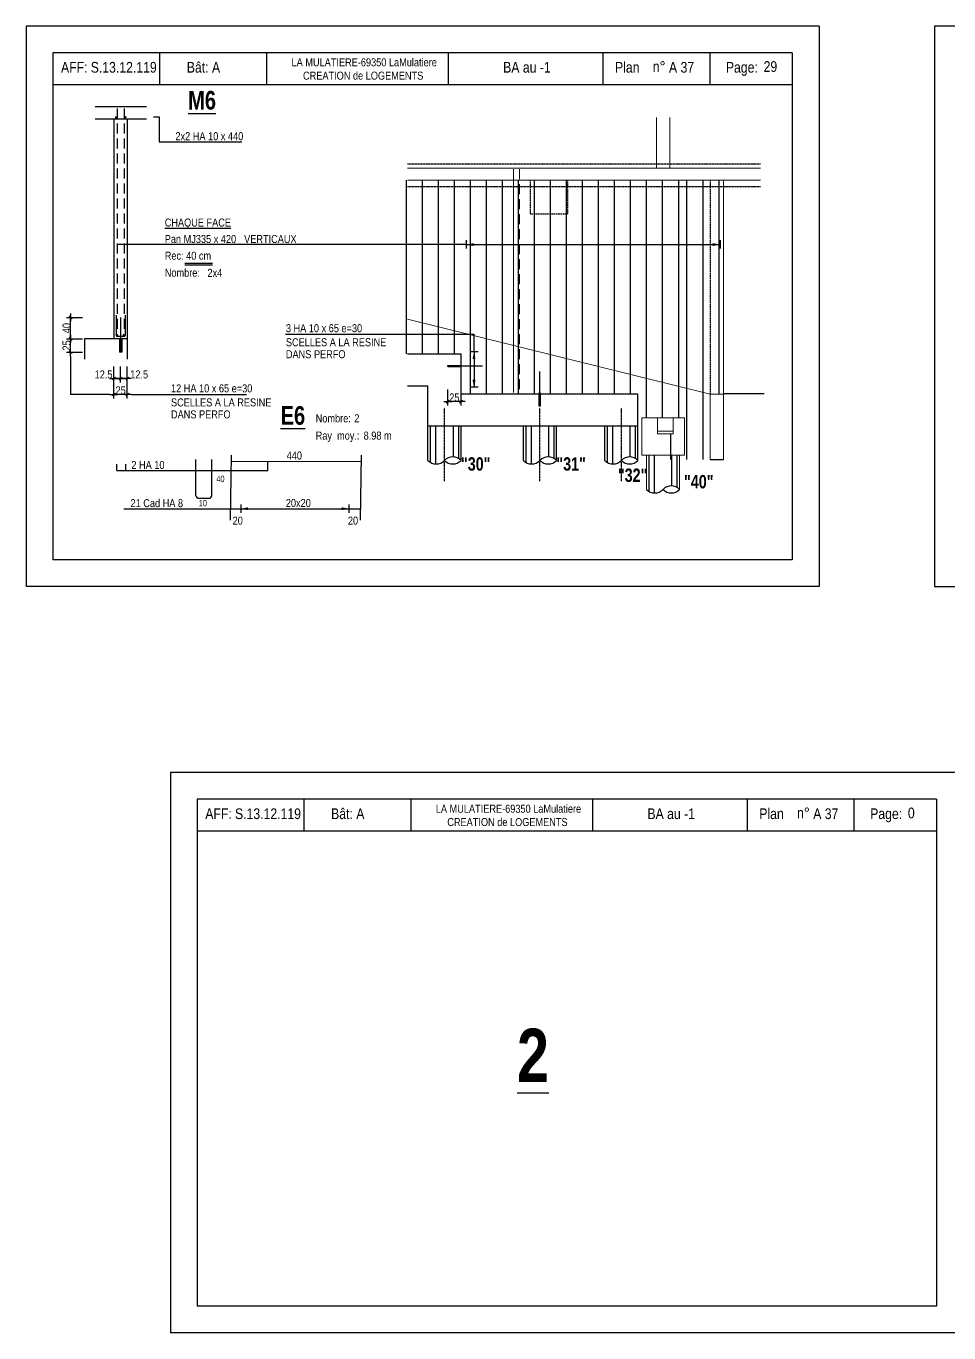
# Model space of a CAD drawing. Header units: metres. Extents: x -9927 to 45032, y -190416 to 12166.
# Drawn here: x 4094 to 5822, y -173726 to -171278 of the extents above; entities that cross this region are included whole.
import ezdxf
from ezdxf.enums import TextEntityAlignment as Align

# ---------------------------------------------------------------- set-up
doc = ezdxf.new("R2010")
doc.units = ezdxf.units.M
doc.header["$PDMODE"] = 65
for name, pattern in [('CACHE2', [0.1875, 0.125, -0.0625]), ('INTERROMPU2', [9.525, 6.35, -3.175]), ('TIRETPTX2', [50.8, 25.4, -12.7, 0, -12.7])]:
    doc.linetypes.add(name, pattern=pattern)
for name, color, linetype in [('01_cote_gen', 4, 'Continuous'), ('01_fenetres', 171, 'Continuous'), ('01_linteaux', 3, 'Continuous'), ('01_murs_coup', 5, 'Continuous'), ('01_murs_sup', 6, 'INTERROMPU2'), ('01_poch_BN', 9, 'Continuous'), ('01_poch_murs', 251, 'Continuous'), ('01_sem', 42, 'Continuous'), ('01_texte', 230, 'Continuous'), ('AA_COTES', 2, 'Continuous')]:
    doc.layers.add(name, color=color, linetype=linetype)
doc.layers.add('01_PIEUX', color=5, linetype='Continuous', lineweight=60)
doc.styles.add('impact', font='impact.ttf')
doc.styles.add('STYLE2', font='ARIALN.TTF')
doc.dimstyles.new('JB50', dxfattribs={"dimscale": 0.1, "dimtxt": 150, "dimasz": 15, "dimexe": 0.1, "dimexo": 0.1, "dimgap": 0.09, "dimtad": 1, "dimdec": 1, "dimdsep": 46, "dimtxsty": 'STYLE2', "dimblk1": 'BOND_G', "dimblk2": 'BOND_D', "dimsah": 1, "dimcen": 1.5, "dimdle": 0.01, "dimse1": 1, "dimse2": 1, "dimclrd": 4, "dimclre": 2, "dimclrt": 6, "dimazin": 2, "dimtfac": 2.333333, "dimtdec": 1, "dimtix": 1, "dimtmove": 2, "dimatfit": 3, "dimldrblk": 'BOND_G', "dimfxl": 1, "dimtolj": 1, "dimtzin": 0, "dimarcsym": 0})

# ---------------------------------------------------------------- blocks, each defined once
blk = doc.blocks.new('BOND_G')
at = {"layer": 'AA_COTES', "color": 0}
for p, q in [((5, 0), (-5, 0)), ((1.8, 1.8), (-1.8, -1.8)), ((0, -5), (0, 15))]:
    blk.add_line(p, q, dxfattribs=at)
blk = doc.blocks.new('BOND_D')
at = {"layer": 'AA_COTES', "color": 0}
for p, q in [((5, 0), (-5, 0)), ((-1.8, -1.8), (1.8, 1.8)), ((0, 5), (0, -15))]:
    blk.add_line(p, q, dxfattribs=at)
blk = doc.blocks.new('*D1775')
at = {"layer": '01_cote_gen', "color": 4, "lineweight": -2, "ltscale": 0.5, "transparency": 16777216}
blk.add_line((4177.3, -171861.9), (4177.3, -171824.9), dxfattribs=at)
at = {"layer": 'DEFPOINTS', "color": 0, "lineweight": 0, "ltscale": 0.5, "transparency": 16777216}
for p in [(4177.3, -171823.4), (4271, -171823.4), (4184.8, -171863.4)]:
    blk.add_point(p, dxfattribs=at)
at = {"layer": '01_cote_gen', "color": 4, "lineweight": -2, "ltscale": 0.5, "transparency": 16777216, "xscale": 1.5, "yscale": 1.5, "zscale": 1.5}
for name, p, rotation in [('BOND_D', (4177.3, -171823.4), 90), ('BOND_G', (4177.3, -171863.4), 270)]:
    blk.add_blockref(name, p, dxfattribs=dict(at, rotation=rotation))
at = {"layer": '01_cote_gen', "color": 6, "lineweight": 0, "ltscale": 0.5, "transparency": 16777216, "insert": (4169.7, -171843.4), "char_height": 15, "attachment_point": 5, "rotation": 90, "style": 'STYLE2'}
blk.add_mtext('\\A1;40', dxfattribs=at)
blk = doc.blocks.new('*D1776')
at = {"layer": '01_cote_gen', "color": 4, "lineweight": -2, "ltscale": 0.5, "transparency": 16777216}
blk.add_line((4282, -171937.9), (4272.5, -171937.9), dxfattribs=at)
at = {"layer": 'DEFPOINTS', "color": 0, "lineweight": 0, "ltscale": 0.5, "transparency": 16777216}
for p in [(4271, -171888.4), (4283.5, -171882.4), (4271, -171937.9)]:
    blk.add_point(p, dxfattribs=at)
at = {"layer": '01_cote_gen', "color": 4, "lineweight": -2, "ltscale": 0.5, "transparency": 16777216, "xscale": 1.5, "yscale": 1.5, "zscale": 1.5, "rotation": 180}
blk.add_blockref('BOND_D', (4271, -171937.9), dxfattribs=at)
at = {"layer": '01_cote_gen', "color": 4, "lineweight": -2, "ltscale": 0.5, "transparency": 16777216, "xscale": 1.5, "yscale": 1.5, "zscale": 1.5}
blk.add_blockref('BOND_G', (4283.5, -171937.9), dxfattribs=at)
at = {"layer": '01_cote_gen', "color": 6, "lineweight": 0, "ltscale": 0.5, "transparency": 16777216, "insert": (4305.7, -171930.3), "char_height": 15, "attachment_point": 5, "style": 'STYLE2'}
blk.add_mtext('\\A1;12.5', dxfattribs=at)
blk = doc.blocks.new('*D1777')
at = {"layer": '01_cote_gen', "color": 4, "lineweight": -2, "ltscale": 0.5, "transparency": 16777216}
blk.add_line((4269.5, -171937.9), (4260, -171937.9), dxfattribs=at)
at = {"layer": 'DEFPOINTS', "color": 0, "lineweight": 0, "ltscale": 0.5, "transparency": 16777216}
for p in [(4258.5, -171863.4), (4271, -171888.4), (4258.5, -171937.9)]:
    blk.add_point(p, dxfattribs=at)
at = {"layer": '01_cote_gen', "color": 4, "lineweight": -2, "ltscale": 0.5, "transparency": 16777216, "xscale": 1.5, "yscale": 1.5, "zscale": 1.5, "rotation": 180}
blk.add_blockref('BOND_D', (4258.5, -171937.9), dxfattribs=at)
at = {"layer": '01_cote_gen', "color": 4, "lineweight": -2, "ltscale": 0.5, "transparency": 16777216, "xscale": 1.5, "yscale": 1.5, "zscale": 1.5}
blk.add_blockref('BOND_G', (4271, -171937.9), dxfattribs=at)
at = {"layer": '01_cote_gen', "color": 6, "lineweight": 0, "ltscale": 0.5, "transparency": 16777216, "insert": (4239, -171930.3), "char_height": 15, "attachment_point": 5, "style": 'STYLE2'}
blk.add_mtext('\\A1;12.5', dxfattribs=at)
blk = doc.blocks.new('*D1778')
at = {"layer": '01_cote_gen', "color": 4, "lineweight": -2, "ltscale": 0.5, "transparency": 16777216}
blk.add_line((4282, -171967.8), (4260, -171967.8), dxfattribs=at)
at = {"layer": 'DEFPOINTS', "color": 0, "lineweight": 0, "ltscale": 0.5, "transparency": 16777216}
for p in [(4258.5, -171945.4), (4283.5, -171945.4), (4258.5, -171967.8)]:
    blk.add_point(p, dxfattribs=at)
at = {"layer": '01_cote_gen', "color": 4, "lineweight": -2, "ltscale": 0.5, "transparency": 16777216, "xscale": 1.5, "yscale": 1.5, "zscale": 1.5, "rotation": 180}
blk.add_blockref('BOND_D', (4258.5, -171967.8), dxfattribs=at)
at = {"layer": '01_cote_gen', "color": 4, "lineweight": -2, "ltscale": 0.5, "transparency": 16777216, "xscale": 1.5, "yscale": 1.5, "zscale": 1.5}
blk.add_blockref('BOND_G', (4283.5, -171967.8), dxfattribs=at)
at = {"layer": '01_cote_gen', "color": 6, "lineweight": 0, "ltscale": 0.5, "transparency": 16777216, "insert": (4271, -171960.2), "char_height": 15, "attachment_point": 5, "style": 'STYLE2'}
blk.add_mtext('\\A1;25', dxfattribs=at)
blk = doc.blocks.new('*D1779')
at = {"layer": '01_cote_gen', "color": 4, "lineweight": -2, "ltscale": 0.5, "transparency": 16777216}
blk.add_line((4177.3, -171886.9), (4177.3, -171864.9), dxfattribs=at)
at = {"layer": 'DEFPOINTS', "color": 0, "lineweight": 0, "ltscale": 0.5, "transparency": 16777216}
for p in [(4177.3, -171863.4), (4229.5, -171863.4), (4269, -171888.4)]:
    blk.add_point(p, dxfattribs=at)
at = {"layer": '01_cote_gen', "color": 4, "lineweight": -2, "ltscale": 0.5, "transparency": 16777216, "xscale": 1.5, "yscale": 1.5, "zscale": 1.5}
for name, p, rotation in [('BOND_D', (4177.3, -171863.4), 90), ('BOND_G', (4177.3, -171888.4), 270)]:
    blk.add_blockref(name, p, dxfattribs=dict(at, rotation=rotation))
at = {"layer": '01_cote_gen', "color": 6, "lineweight": 0, "ltscale": 0.5, "transparency": 16777216, "insert": (4169.7, -171875.9), "char_height": 15, "attachment_point": 5, "rotation": 90, "style": 'STYLE2'}
blk.add_mtext('\\A1;25', dxfattribs=at)
blk = doc.blocks.new('*D1780')
at = {"layer": '01_cote_gen', "color": 4, "lineweight": -2, "ltscale": 0.5, "transparency": 16777216}
blk.add_line((4907.1, -171981.2), (4885.1, -171981.2), dxfattribs=at)
at = {"layer": 'DEFPOINTS', "color": 0, "lineweight": 0, "ltscale": 0.5, "transparency": 16777216}
for p in [(4883.6, -171887.4), (4908.6, -171899.1), (4883.6, -171981.2)]:
    blk.add_point(p, dxfattribs=at)
at = {"layer": '01_cote_gen', "color": 4, "lineweight": -2, "ltscale": 0.5, "transparency": 16777216, "xscale": 1.5, "yscale": 1.5, "zscale": 1.5, "rotation": 180}
blk.add_blockref('BOND_D', (4883.6, -171981.2), dxfattribs=at)
at = {"layer": '01_cote_gen', "color": 4, "lineweight": -2, "ltscale": 0.5, "transparency": 16777216, "xscale": 1.5, "yscale": 1.5, "zscale": 1.5}
blk.add_blockref('BOND_G', (4908.6, -171981.2), dxfattribs=at)
at = {"layer": '01_cote_gen', "color": 6, "lineweight": 0, "ltscale": 0.5, "transparency": 16777216, "insert": (4896.1, -171973.5), "char_height": 15, "attachment_point": 5, "style": 'STYLE2'}
blk.add_mtext('\\A1;25', dxfattribs=at)

msp = doc.modelspace()

# ---------------------------------------------------------------- linework, layer by layer
at = {"layer": '01_cote_gen', "color": 5, "linetype": 'Continuous', "lineweight": 0}
msp.add_line((5006.81, -171545.37), (5006.81, -171963.81), dxfattribs=at)
at = {"layer": '01_cote_gen', "color": 5, "linetype": 'CACHE2', "lineweight": 0, "ltscale": 150}
msp.add_line((5017.96, -171545.37), (5017.96, -171964.3), dxfattribs=at)
at = {"layer": '01_fenetres', "ltscale": 30}
for p, q in [((4144.02, -171327.53), (4144.02, -172277.53)), ((4144.02, -171327.53), (4144.02, -172277.53)), ((4144.02, -171327.53), (4144.02, -172277.53)), ((5529.02, -171327.53), (4144.02, -171327.53)), ((4344.02, -171327.53), (4344.02, -171387.53)), ((4544.41, -171327.53), (4544.41, -171387.53)), ((4884.58, -171327.53), (4884.58, -171387.53)), ((5174.88, -171387.53), (5174.88, -171327.53)), ((5374.88, -171387.53), (5374.88, -171327.53)), ((5529.02, -171327.53), (5529.02, -172277.53)), ((5529.02, -171387.53), (4144.02, -171387.53)), ((5529.02, -172277.53), (4144.02, -172277.53)), ((4414.24, -172726.29), (4414.24, -173676.29)), ((4414.24, -172726.29), (4414.24, -173676.29)), ((4414.24, -172726.29), (4414.24, -173676.29)), ((5799.24, -172726.29), (4414.24, -172726.29)), ((4614.24, -172726.29), (4614.24, -172786.29)), ((4814.64, -172726.29), (4814.64, -172786.29)), ((5154.81, -172726.29), (5154.81, -172786.29)), ((5445.11, -172786.29), (5445.11, -172726.29)), ((5645.11, -172786.29), (5645.11, -172726.29)), ((5799.24, -172726.29), (5799.24, -173676.29)), ((5799.24, -172786.29), (4414.24, -172786.29)), ((5799.24, -173676.29), (4414.24, -173676.29))]:
    msp.add_line(p, q, dxfattribs=at)
at = {"layer": '01_linteaux'}
for p, q in [((4223.36, -171428.38), (4319.31, -171428.38)), ((4223.36, -171451.38), (4319.31, -171451.38)), ((4258.47, -171451.38), (4258.47, -171863.4)), ((4283.47, -171451.38), (4283.47, -171863.4)), ((4262.47, -171819.4), (4262.47, -171856.4)), ((4270.97, -171823.4), (4270.97, -171888.4)), ((4279.47, -171819.4), (4279.47, -171856.4)), ((4203.47, -171863.4), (4203.47, -171901.33)), ((4283.47, -171863.4), (4203.47, -171863.4)), ((4276.47, -171859.4), (4265.47, -171859.4)), ((4268.97, -171863.4), (4268.97, -171888.4)), ((4272.97, -171863.4), (4272.97, -171888.4)), ((4283.47, -171863.4), (4283.47, -171901.33)), ((4272.97, -171888.4), (4268.97, -171888.4)), ((4808.11, -171891.43), (4908.56, -171891.43)), ((4908.56, -171966.43), (4908.56, -171891.43)), ((4883.56, -171915.29), (4883.56, -171913.29)), ((4883.56, -171913.29), (4908.56, -171913.29)), ((4883.56, -171914.29), (4948.56, -171914.29)), ((4883.56, -171915.29), (4908.56, -171915.29)), ((5056.08, -171989.81), (5056.08, -171924.81)), ((4808.11, -171951.43), (4846.56, -171951.43)), ((4846.56, -172026.43), (4846.56, -171951.43)), ((4908.56, -171966.43), (5239.86, -171966.43)), ((5055.08, -171989.81), (5055.08, -171964.81)), ((5057.08, -171989.81), (5057.08, -171964.81)), ((5239.86, -172026.43), (5239.86, -171966.43)), ((5057.08, -171989.81), (5055.08, -171989.81)), ((4846.56, -172026.43), (5239.86, -172026.43)), ((4846.56, -172091.43), (4846.56, -172026.43)), ((4908.56, -172091.43), (4908.56, -172026.43)), ((5025.26, -172091.43), (5025.26, -172026.43)), ((5087.26, -172091.43), (5087.26, -172026.43)), ((5177.86, -172091.43), (5177.86, -172026.43)), ((5239.86, -172091.43), (5239.86, -172026.43))]:
    msp.add_line(p, q, dxfattribs=at)
at = {"layer": '01_linteaux', "linetype": 'TIRETPTX2', "ltscale": 0.02}
for p, q in [((5469.41, -171536.43), (4808.11, -171536.43)), ((5469.41, -171578.43), (4808.11, -171578.43)), ((4877.56, -172129.96), (4877.56, -171992.68)), ((5056.26, -172129.96), (5056.26, -171992.68)), ((5208.86, -172129.96), (5208.86, -171992.68))]:
    msp.add_line(p, q, dxfattribs=at)
at = {"layer": '01_linteaux', "linetype": 'Continuous'}
for p, q in [((4412.06, -172157.22), (4412.06, -172089.63)), ((4441.67, -172157.22), (4441.67, -172089.63)), ((4417.06, -172162.22), (4436.67, -172162.22))]:
    msp.add_line(p, q, dxfattribs=at)
at = {"layer": '01_linteaux', "const_width": 2, "flags": 128}
for points in [[(4261.36, -171448.33, 1), (4263.36, -171448.33, 1)], [(4279.32, -171448.08, 1), (4281.32, -171448.08, 1)], [(4263.47, -171856.36, 1), (4265.47, -171856.36, 1)], [(4275.47, -171856.4, 1), (4277.47, -171856.4, 1)]]:
    msp.add_lwpolyline(points, format="xyb", close=True, dxfattribs=at)
at = {"layer": '01_linteaux'}
for centre, radius, start, end in [((4265.47, -171856.4), 3, 180, 270), ((4276.47, -171856.4), 3, 270, 0), ((4862.06, -172076.36), 21.62, 224.19387, 315.80613), ((4893.06, -172106.5), 21.62, 44.19387, 135.80613), ((4893.06, -172076.36), 21.62, 224.19387, 315.80613), ((5040.76, -172076.36), 21.62, 224.19387, 315.80613), ((5071.76, -172106.5), 21.62, 44.19387, 135.80613), ((5071.76, -172076.36), 21.62, 224.19387, 315.80613), ((5193.36, -172076.36), 21.62, 224.19387, 315.80613), ((5224.36, -172106.5), 21.62, 44.19387, 135.80613), ((5224.36, -172076.36), 21.62, 224.19387, 315.80613), ((5271.37, -172130.7), 21.62, 224.19387, 315.80613), ((5302.37, -172160.84), 21.62, 44.19387, 135.80613), ((5302.37, -172130.7), 21.62, 224.19387, 315.80613)]:
    msp.add_arc(centre, radius, start, end, dxfattribs=at)
at = {"layer": '01_linteaux', "linetype": 'Continuous'}
for centre, start, end in [((4417.06, -172157.22), 180, 270), ((4436.67, -172157.22), 270, 0)]:
    msp.add_arc(centre, 5, start, end, dxfattribs=at)
at = {"layer": '01_murs_coup', "linetype": 'Continuous', "lineweight": 5}
for p, q in [((5469.41, -171543.43), (4808.11, -171543.43)), ((5469.41, -171566.43), (4808.11, -171566.43)), ((5375.13, -171967.43), (4808.11, -171826.67)), ((5400.13, -171967.43), (5375.13, -171967.43)), ((5375.13, -171967.43), (5375.13, -172089.51)), ((5400.13, -171967.43), (5400.13, -172089.51)), ((5306.08, -172011.43), (5276.3, -172011.43)), ((5276.3, -172011.43), (5276.3, -172041.43)), ((5306.08, -172011.43), (5306.08, -172041.43)), ((5306.08, -172036.43), (5276.3, -172036.43)), ((5306.08, -172041.43), (5276.3, -172041.43))]:
    msp.add_line(p, q, dxfattribs=at)
at = {"layer": '01_murs_sup', "ltscale": 0.03}
for p, q in [((5038.19, -171566.43), (5038.19, -171629.43)), ((5108.19, -171566.43), (5108.19, -171629.43)), ((5375.13, -171566.43), (5375.13, -171967.43)), ((5038.19, -171629.43), (5108.19, -171629.43))]:
    msp.add_line(p, q, dxfattribs=at)
at = {"layer": '01_PIEUX', "color": 2, "linetype": 'Continuous', "lineweight": 5}
for p, q in [((5274.37, -171448.84), (5274.37, -171543.43)), ((5299.37, -171448.84), (5299.37, -171543.43)), ((5400.13, -171566.43), (5400.13, -171967.43)), ((5246.87, -172011.43), (5246.87, -172081.43)), ((5276.3, -172011.43), (5246.87, -172011.43)), ((5326.87, -172011.43), (5306.08, -172011.43)), ((5326.87, -172011.43), (5326.87, -172081.43)), ((5326.87, -172081.43), (5246.87, -172081.43)), ((5255.87, -172081.43), (5255.87, -172145.77)), ((5317.87, -172081.43), (5317.87, -172145.77))]:
    msp.add_line(p, q, dxfattribs=at)
at = {"layer": '01_poch_BN'}
msp.add_line((5375.13, -172089.51), (5400.13, -172089.51), dxfattribs=at)
at = {"layer": '01_poch_murs'}
for p, q in [((4806.16, -171891.43), (4806.16, -171566.43)), ((4836.16, -171891.43), (4836.16, -171566.43)), ((4866.16, -171891.43), (4866.16, -171566.43)), ((4896.16, -171891.43), (4896.16, -171566.43)), ((4926.16, -171966.43), (4926.16, -171566.43)), ((4956.16, -171966.43), (4956.16, -171566.43)), ((4986.16, -171966.43), (4986.16, -171566.43)), ((5016.16, -171966.43), (5016.16, -171566.43)), ((5046.16, -171966.43), (5046.16, -171566.43)), ((5076.16, -171966.43), (5076.16, -171566.43)), ((5106.16, -171966.43), (5106.16, -171566.43)), ((5136.16, -171966.43), (5136.16, -171566.43)), ((5166.16, -171966.43), (5166.16, -171566.43)), ((5196.16, -171966.43), (5196.16, -171566.43)), ((5226.16, -171966.43), (5226.16, -171566.43)), ((5256.16, -172011.43), (5256.16, -171566.43)), ((5286.16, -172011.43), (5286.16, -171566.43)), ((5316.16, -172011.43), (5316.16, -171566.43)), ((5331.74, -172089.51), (5331.74, -171566.43)), ((5361.74, -172089.51), (5361.74, -171566.43)), ((5391.74, -171967.43), (5391.74, -171566.43)), ((4851.56, -172095.26), (4851.56, -172026.43)), ((4861.56, -172097.97), (4861.56, -172026.43)), ((4893.56, -172026.43), (4893.56, -172084.89)), ((4903.56, -172026.43), (4903.56, -172087.6)), ((5030.26, -172095.26), (5030.26, -172026.43)), ((5040.26, -172097.97), (5040.26, -172026.43)), ((5072.26, -172026.43), (5072.26, -172084.89)), ((5082.26, -172026.43), (5082.26, -172087.6)), ((5182.86, -172095.26), (5182.86, -172026.43)), ((5192.86, -172097.97), (5192.86, -172026.43)), ((5224.86, -172026.43), (5224.86, -172084.89)), ((5234.86, -172026.43), (5234.86, -172087.6)), ((5301.74, -172089.51), (5301.74, -172041.43)), ((5260.87, -172149.59), (5260.87, -172081.43)), ((5270.87, -172152.31), (5270.87, -172081.43)), ((5302.87, -172081.43), (5302.87, -172139.22)), ((5312.87, -172081.43), (5312.87, -172141.94))]:
    msp.add_line(p, q, dxfattribs=at)
at = {"layer": '01_sem', "color": 2, "lineweight": 0, "ltscale": 7}
msp.add_line((4477.85, -172093.41), (4721.33, -172093.41), dxfattribs=at)
at = {"layer": '01_texte', "ltscale": 30}
for p, q in [((4094.02, -171277.53), (4094.02, -172327.53)), ((5579.02, -171277.53), (4094.02, -171277.53)), ((5579.02, -171277.53), (5579.02, -172327.53)), ((5795.16, -171277.53), (5795.16, -172327.53)), ((7280.16, -171277.53), (5795.16, -171277.53)), ((4918.33, -171678.85), (4918.33, -171694.49)), ((5393.64, -171678.85), (5393.64, -171694.49)), ((4918.33, -171686.91), (5393.64, -171686.91)), ((4940.89, -171887.74), (4925.25, -171887.74)), ((4932.83, -171887.74), (4932.83, -171953.88)), ((4940.89, -171953.88), (4925.25, -171953.88)), ((4263.93, -172110.34), (4263.93, -172098.11)), ((4280.48, -172110.34), (4280.48, -172098.11)), ((4477.85, -172081.64), (4476.29, -172203.03)), ((4546.86, -172110.34), (4546.86, -172093.41)), ((4721.33, -172081.64), (4719.76, -172203.03)), ((4263.93, -172110.34), (4546.86, -172110.34)), ((4276.72, -172181.89), (4719.76, -172181.89)), ((4496, -172173.83), (4496, -172189.47)), ((4698.67, -172173.83), (4698.67, -172189.47)), ((5579.02, -172327.53), (4094.02, -172327.53)), ((5795.16, -172327.53), (7280.16, -172327.53)), ((4364.24, -172676.29), (4364.24, -173726.29)), ((5849.24, -172676.29), (4364.24, -172676.29)), ((5849.24, -173726.29), (4364.24, -173726.29))]:
    msp.add_line(p, q, dxfattribs=at)
at = {"layer": '01_texte', "linetype": 'CACHE2', "ltscale": 150}
for p, q in [((4264.47, -171432), (4264.47, -171850.15)), ((4277.47, -171432), (4277.47, -171850.06))]:
    msp.add_line(p, q, dxfattribs=at)
at = {"layer": '01_texte'}
for p, q in [((4332.51, -171447.7), (4342.86, -171447.7)), ((4342.86, -171447.7), (4342.86, -171494.27)), ((4342.86, -171494.27), (4497.89, -171494.27)), ((4918.33, -171686.67), (4264.47, -171687.02)), ((4442.95, -171722.22), (4391.19, -171722.22)), ((4442.95, -171725.52), (4391.19, -171725.52)), ((4579.66, -171854.95), (4932.83, -171854.95)), ((4933.07, -171887.74), (4932.83, -171854.95)), ((4177.34, -171895.9), (4177.34, -171967.83)), ((4250.97, -171967.83), (4177.34, -171967.83)), ((4290.97, -171967.83), (4506.89, -171967.83)), ((5476.54, -171966.43), (5400.13, -171966.43))]:
    msp.add_line(p, q, dxfattribs=at)
at = {"layer": '01_texte', "ltscale": 30}
for points in [[(4918.33, -171686.91), (4932.15, -171684.15), (4932.15, -171686.91)], [(4918.33, -171686.91), (4932.15, -171689.66), (4932.15, -171686.91)], [(5393.64, -171686.91), (5379.82, -171684.15), (5379.82, -171686.91)], [(5393.64, -171686.91), (5379.82, -171689.66), (5379.82, -171686.91)], [(4932.83, -171887.74), (4930.07, -171901.57), (4932.83, -171901.57)], [(4932.83, -171887.74), (4935.58, -171901.57), (4932.83, -171901.57)], [(4932.83, -171953.88), (4930.07, -171940.06), (4932.83, -171940.06)], [(4932.83, -171953.88), (4935.58, -171940.06), (4932.83, -171940.06)], [(4496, -172181.89), (4509.82, -172179.13), (4509.82, -172181.89)], [(4496, -172181.89), (4509.82, -172184.64), (4509.82, -172181.89)], [(4698.67, -172181.89), (4684.85, -172179.13), (4684.85, -172181.89)], [(4698.67, -172181.89), (4684.85, -172184.64), (4684.85, -172181.89)]]:
    msp.add_solid(points, dxfattribs=at)

# ---------------------------------------------------------------- texts
at = {"layer": '01_texte'}
for s, height, style, p in [('LA MULATIERE-69350 LaMulatiere', 15, 'STYLE2', (4591.11, -171352.81)), ('AFF:', 20, 'STYLE2', (4159.31, -171364.68)), ('S.13.12.119', 20, 'STYLE2', (4214.98, -171364.68)), ('Bât: A', 20, 'STYLE2', (4394.95, -171364.68)), ('CREATION de LOGEMENTS', 15, 'STYLE2', (4612.59, -171377.81)), ('BA au -1', 20, 'STYLE2', (4987.41, -171364.68)), ('Plan', 20, 'STYLE2', (5196.93, -171364.68)), ('n%%D', 20, 'STYLE2', (5267.61, -171363.24)), ('A 37', 20, 'STYLE2', (5297.96, -171364.68)), ('Page:', 20, 'STYLE2', (5404.6, -171364.68)), ('29', 20, 'STYLE2', (5475.28, -171363.24)), ('%%UM6', 35, 'impact', (4397.42, -171433.96)), ('2x2 HA 10 x 440', 15, 'STYLE2', (4373.62, -171491.31)), ('%%UCHAQUE FACE', 15, 'STYLE2', (4353.61, -171653.13)), ('Pan MJ335 x 420', 15, 'STYLE2', (4353.61, -171683.92)), ('VERTICAUX', 15, 'STYLE2', (4502.28, -171683.92)), ('Rec: 40 cm', 15, 'STYLE2', (4353.61, -171715.2)), ('Nombre:', 15, 'STYLE2', (4353.61, -171747.11)), ('2x4', 15, 'STYLE2', (4433.61, -171747.38)), ('3 HA 10 x 65 e=30', 15, 'STYLE2', (4580.49, -171851.12)), ('SCELLES A LA RESINE', 15, 'STYLE2', (4580.49, -171877.42)), ('DANS PERFO', 15, 'STYLE2', (4580.49, -171899.89)), ('12 HA 10 x 65 e=30', 15, 'STYLE2', (4365.29, -171963.83)), ('SCELLES A LA RESINE', 15, 'STYLE2', (4365.29, -171990.14)), ('DANS PERFO', 15, 'STYLE2', (4365.29, -172012.6)), ('%%UE6', 35, 'impact', (4570.62, -172024.61)), ('Nombre:', 15, 'STYLE2', (4636.3, -172019.95)), ('2', 15, 'STYLE2', (4708.69, -172019.95)), ('Ray  moy.:', 15, 'STYLE2', (4636.3, -172052.34)), ('8.98 m', 15, 'STYLE2', (4726.11, -172052.34)), ('2 HA 10', 15, 'STYLE2', (4291.11, -172107.38)), ('440', 15, 'STYLE2', (4581.95, -172089.69)), ('40', 12, 'STYLE2', (4450.23, -172132.01)), ('21 Cad HA 8', 15, 'STYLE2', (4289.54, -172178.93)), ('10', 12, 'STYLE2', (4417.34, -172177.41)), ('20x20', 15, 'STYLE2', (4580.38, -172178.59)), ('20', 15, 'STYLE2', (4480.74, -172211.68)), ('20', 15, 'STYLE2', (4696.65, -172211.68)), ('AFF:', 20, 'STYLE2', (4429.54, -172763.44)), ('S.13.12.119', 20, 'STYLE2', (4485.2, -172763.44)), ('Bât: A', 20, 'STYLE2', (4665.18, -172763.44)), ('LA MULATIERE-69350 LaMulatiere', 15, 'STYLE2', (4861.33, -172751.57)), ('BA au -1', 20, 'STYLE2', (5257.64, -172763.44)), ('Plan', 20, 'STYLE2', (5467.16, -172763.44)), ('n%%D', 20, 'STYLE2', (5537.84, -172762)), ('A 37', 20, 'STYLE2', (5568.18, -172763.44)), ('Page:', 20, 'STYLE2', (5674.83, -172763.44)), ('0', 20, 'STYLE2', (5745.51, -172762)), ('CREATION de LOGEMENTS', 15, 'STYLE2', (4882.82, -172776.57)), ('%%U2', 100, 'impact', (5013.45, -173256.3))]:
    msp.add_text(s, height=height, dxfattribs=dict(at, style=style)).set_placement(p)
at = {"layer": '01_texte', "style": 'impact'}
for s, p in [('"30"', (4936.01, -172117.94)), ('"31"', (5114.71, -172117.94)), ('"32"', (5229.93, -172139.09)), ('"40"', (5353.82, -172151.19))]:
    msp.add_text(s, height=25, rotation=0, dxfattribs=at).set_placement(p, align=Align.BOTTOM_CENTER)

# ---------------------------------------------------------------- dimensions: what is measured, and where the dimension line sits
at = {"layer": '01_cote_gen', "lineweight": 0, "ltscale": 0.5}
for base, p1, p2, picture, middle in [((4177.34, -171823.4), (4184.84, -171863.4), (4270.97, -171823.4), '*D1775', (4169.68, -171843.4)), ((4177.34, -171863.4), (4268.97, -171888.4), (4229.45, -171863.4), '*D1779', (4169.68, -171875.9))]:
    dim = msp.add_linear_dim(base=base, p1=p1, p2=p2, angle=90, dimstyle='JB50', dxfattribs=at)
    dim.commit()
    dim.dimension.update_dxf_attribs({"geometry": picture, "text_midpoint": middle})
for base, p1, p2, picture, middle in [((4258.47, -171937.93), (4270.97, -171888.4), (4258.47, -171863.4), '*D1777', (4238.99, -171930.26)), ((4270.97, -171937.93), (4283.47, -171882.37), (4270.97, -171888.4), '*D1776', (4305.7, -171930.26))]:
    dim = msp.add_linear_dim(base=base, p1=p1, p2=p2, dimstyle='JB50', dxfattribs=at)
    dim.commit()
    dim.dimension.update_dxf_attribs({"geometry": picture, "text_midpoint": middle, "dimtype": 160})
for base, p1, p2, picture, middle in [((4883.56, -171981.17), (4908.56, -171899.14), (4883.56, -171887.4), '*D1780', (4896.06, -171973.51)), ((4258.47, -171967.83), (4283.47, -171945.43), (4258.47, -171945.43), '*D1778', (4270.97, -171960.17))]:
    dim = msp.add_linear_dim(base=base, p1=p1, p2=p2, dimstyle='JB50', dxfattribs=at)
    dim.commit()
    dim.dimension.update_dxf_attribs({"geometry": picture, "text_midpoint": middle})

doc.saveas('drawing.dxf')
